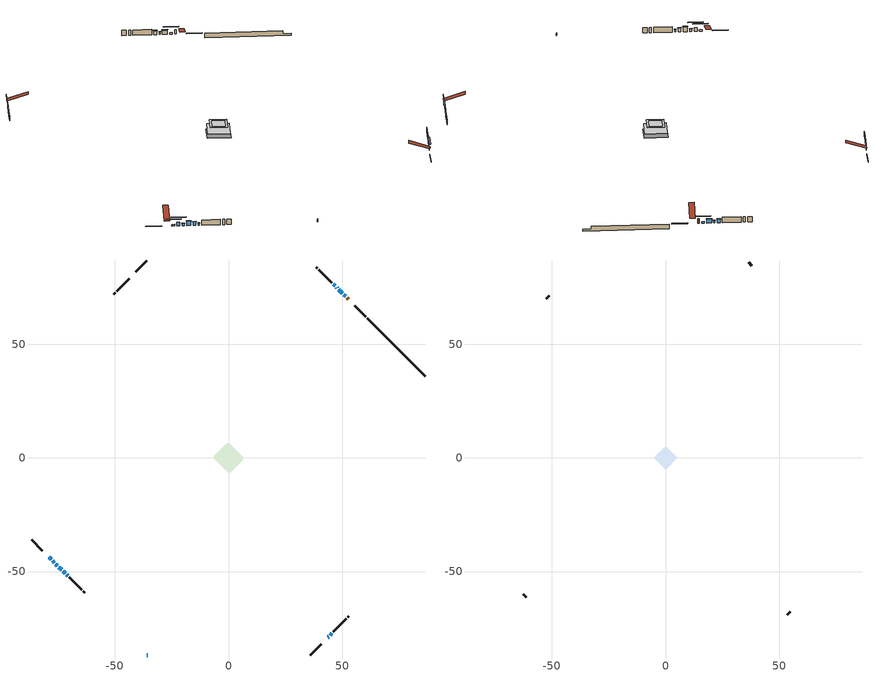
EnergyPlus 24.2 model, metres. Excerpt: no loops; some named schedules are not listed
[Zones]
conditioned space
 floor outside (Floor1 construction): -2.02,0 0,2.02 2.02,0 0,-2.02 z0.92
 floor adiabatic (AdiabaticFloorConstruction): -6.69,0 0,6.69 6.69,0 0,-6.69 z0.92
 floor foundation (Slab1 construction): -6.41,0.7 -0.7,6.41 6.41,-0.7 0.7,-6.41 z-1.31
 wall outside (RimJoist1 construction): 35.95,-86.78 40.75,-81.97 / -86.78,-35.95 -81.97,-40.75 / -35.95,86.78 -40.75,81.97 / 60.48,62.25 55.67,67.06 z0.92:1.22
 wall outside (AdiabaticWallConstruction 1): 52.73,70 52.23,70.49 z0.92:2.95
 wall outside (AdiabaticWallConstruction): 43.7,-79.03 44.06,-78.67 / -71.26,-51.47 -70.89,-51.83 / 47.96,74.76 47.6,75.12 z0.92:1.89; 51.58,71.15 50.71,72.01 / 44.71,-78.01 45.58,-77.15 z0.92:1.68; -79.03,-43.7 -78.18,-44.54 z0.92:1.63; -77.53,-45.2 -76.67,-46.06 / -72.78,-49.95 -71.91,-50.82 z0.92:2.55; -76.01,-46.72 -75.34,-47.38 z0.92:1.94; -74.69,-48.04 -73.43,-49.3 z0.92:3; -35.95,-86.78 -35.63,-86.78 z0.92:2.14; 50.06,72.67 48.62,74.11 z0.92:2.73; 46.95,75.78 46.08,76.64 z0.92:2.52
 wall outside (Wall1 construction): 46.23,-76.49 51.84,-70.89 / -70.24,-52.49 -64.64,-58.09 / -43.7,79.03 -49.3,73.43 / 45.43,77.3 39.82,82.9 z0.92:3.36
 wall outside (Wall2 construction): 52.49,-70.23 53.06,-69.66 / -63.98,-58.75 -63.41,-59.32 / -49.96,72.77 -50.53,72.2 / 39.17,83.56 38.6,84.13 z0.92:3.36
 wall foundation (FoundationWall1 construction): 61.13,61.59,-1.31 61.13,61.59,0.92 84.22,38.51,0.92 84.22,38.51,-0.37 86.78,35.95,-0.37 86.78,35.95,-1.31
 window (WindowConstruction): 43.7,-79.03 44.06,-78.67 z0.92:1.89
 window (WindowConstruction 9): 51.58,71.15 50.72,72.01 z0.92:1.68
 window (WindowConstruction 10): 44.71,-78.01 45.58,-77.15 z0.92:1.68
 window (WindowConstruction 11): -79.03,-43.7 -78.19,-44.54 z0.92:1.63
 window (WindowConstruction 12): -77.53,-45.2 -76.67,-46.06 z0.92:2.54
 window (WindowConstruction 1): -76.01,-46.72 -75.35,-47.38 z0.92:1.93
 window (WindowConstruction 2): -74.69,-48.04 -73.43,-49.3 z0.92:3
 window (WindowConstruction 3): -72.77,-49.95 -71.91,-50.81 z0.92:2.54
 window (WindowConstruction 4): -71.26,-51.47 -70.9,-51.83 z0.92:1.89
 window (WindowConstruction 8): -35.95,-86.78 -35.64,-86.78 z0.92:2.14
 window (WindowConstruction 5): 50.06,72.67 48.62,74.11 z0.92:2.72
 window (WindowConstruction 6): 47.96,74.76 47.6,75.12 z0.92:1.89
 window (WindowConstruction 7): 46.95,75.78 46.09,76.64 z0.92:2.52
 door (Door): 52.72,70 52.23,70.49 z0.92:2.95
 ceiling adiabatic (AdiabaticFloorConstruction): 0,-6.69 6.69,0 0,6.69 -6.69,0 z0.92
attic - vented
 floor to conditioned space (Floor2 construction Reversed): -3.81,0 0,3.81 3.81,0 0,-3.81 z3.36
 floor to conditioned space (Floor3 construction Reversed): -5.11,0 0,5.11 5.11,0 0,-5.11 z3.36
 wall outside (Wall3 construction): 53.72,-69.01 55.06,-67.67 / -62.75,-59.98 -61.41,-61.31 / -51.19,71.54 -52.52,70.2 / 37.94,84.79 36.6,86.12 z0.92:3.36
 roof outside (Roof1 construction): 43.04,-79.69,3.36 36.86,-73.51,6.27 35.23,-75.13,6.27 41.41,-81.32,3.36; -79.69,-43.04,3.36 -73.51,-36.86,6.27 -75.13,-35.23,6.27 -81.32,-41.41,3.36; -43.04,79.69,3.36 -36.86,73.51,6.27 -35.23,75.13,6.27 -41.41,81.32,3.36; 53.38,69.35,3.36 47.2,63.17,6.27 48.83,61.54,6.27 55.01,67.72,3.36
shading: 44.2,-78.53 43.56,-79.17 43.85,-79.46 44.49,-78.82 z2.09; 48.85,73.88 53.44,69.28 53.73,69.57 49.14,74.17 z4.32; 47.44,-75.28 42.85,-79.88 43.14,-80.17 47.73,-75.58 z4.32; -76.32,-46.41 -80.9,-41.83 -81.19,-42.12 -76.61,-46.7 z4.27; -74.8,-47.93 -79.39,-43.33 -79.69,-43.62 -75.09,-48.22 z5.18; -75.2,-47.52 -76.15,-46.58 -76.44,-46.87 -75.49,-47.82 z2.14; -73.29,-49.44 -74.83,-47.9 -75.12,-48.19 -73.58,-49.73 z3.2; -71.77,-50.96 -72.92,-49.81 -73.21,-50.1 -72.06,-51.25 z2.75; -70.75,-51.97 -71.4,-51.33 -71.69,-51.62 -71.04,-52.26 z2.09; 48.48,74.25 50.2,72.53 50.49,72.82 48.77,74.54 z2.93; 47.46,75.27 48.11,74.62 48.4,74.91 47.75,75.56 z2.09; 45.94,76.78 47.09,75.64 47.38,75.93 46.23,77.08 z2.72
[Building]
Building 1: Terrain=Suburbs
[Site:Location]
Quebec Intl AP_QC: Latitude {deg}=46.8; Longitude {deg}=-71.38; Time Zone {hr}=-5; Elevation {m}=74; Keep Site Location Information=Yes
[Site:GroundTemperature:Shallow]
0.0108218, -2.24938, -2.43038, -1.3578, 2.94801, 7.23376, 10.9493, 13.303, 13.5029, 11.5886, 7.96783, 3.81355
[Site:WaterMainsTemperature]
Calculation Method=Schedule; Temperature Schedule=mains temperature schedule
[Material] Roughness=Rough; Thermal Absorptance=0.9
Name | Thickness {m} | Conductivity {W/m-K} | Density {kg/m3} | Specific Heat {J/kg-K} | Solar Absorptance | Visible Absorptance
asphalt or fiberglass shingles | 0.00635 | 0.162714 | 1121.4 | 1465.45 | 0.4 | 0.4
ceiling loosefill ins | 0.169333 | 0.0480833 | 16.02 | 1046.75 | 0.7 | 0.7
ceiling loosefill ins 1 | 0.254 | 0.0480833 | 16.02 | 1046.75 | 0.7 | 0.7
ceiling stud and cavity | 0.1397 | 0.0807915 | 65.682 | 1177.47 | 0.7 | 0.7
ceiling stud and cavity 1 | 0.1397 | 0.431174 | 65.682 | 1177.47 | 0.7 | 0.7
concrete 4.0 in. | 0.1016 | 1.803125 | 2242.8 | 837.4 | 0.7 | 0.7
concrete 8.0 in. | 0.2032 | 1.803125 | 2242.8 | 837.4 | 0.7 | 0.7
door material | 0.04445 | 0.0451087 | 512.64 | 1214.23 | 0.7 | 0.7
exterior vertical ins | 0.0542606 | 0.029427 | 32.04 | 1214.23 | 0.7 | 0.7
floor covering | 0.0127 | 0.0433444 | 54.468 | 1339.84 | 0.6 | 0.6
floor rigid ins; rim joist rigid ins; wall rigid ins | 0.051816 | 0.029427 | 32.04 | 1214.23 | 0.7 | 0.7
floor rigid ins 1; wall rigid ins 1 | 0.512978 | 0.029427 | 32.04 | 1214.23 | 0.7 | 0.7
floor stud and cavity | 0.1397 | 0.0886258 | 92.3553 | 1139.71 | 0.7 | 0.7
floor stud and cavity 1 | 0.1397 | 1.75129 | 37.0049 | 1207.88 | 0.7 | 0.7
furniture material conditioned space 1 | 0.1524 | 0.115458 | 640.8 | 1214.23 | 0.6 | 0.6
gypsum board | 0.0127 | 0.160291 | 801 | 837.4 | 0.6 | 0.6
gypsum board 1 | 0.0127 | 0.160291 | 801 | 837.4 | 0.7 | 0.7
osb sheathing 0.5 in. | 0.0127 | 0.115458 | 512.64 | 1214.23 | 0.7 | 0.7
osb sheathing 0.75 in. | 0.01905 | 0.115458 | 512.64 | 1214.23 | 0.7 | 0.7
osb sheathing 2.0 in. | 0.0508 | 0.115458 | 512.64 | 1214.23 | 0.7 | 0.7
rim joist stud and cavity | 0.0508 | 0.0407728 | 125.044 | 1163.47 | 0.6 | 0.6
wall stud and cavity | 0.1397 | 0.222865 | 139.0536 | 1170.24 | 0.7 | 0.7
wall stud and cavity 1 | 0.1397 | 0.255113 | 139.0536 | 1170.24 | 0.7 | 0.7
wall stud and cavity 2 | 0.0889 | 6.1454 | 50.32683 | 1063.81 | 0.6 | 0.6
wall stud and cavity 3 | 0.0889 | 0.380278 | 52.3479 | 1209.89 | 0.7 | 0.7
wall stud and cavity 4 | 0.0889 | 0.391764 | 83.0341 | 1211.67 | 0.7 | 0.7
wood siding | 0.0254 | 0.102417 | 544.68 | 1172.36 | 0.4 | 0.4
wood siding 1 | 0.00254 | 0.102417 | 544.68 | 1172.36 | 0.4 | 0.4
wood siding 2; wood siding 3; wood siding 4 | 0.0254 | 0.102417 | 544.68 | 1172.36 | 0.7 | 0.7
[WindowMaterial:SimpleGlazingSystem]
Name | U-Factor {W/m2-K} | Solar Heat Gain Coefficient
WindowMaterial | 1.68466 | 0.29
WindowMaterial 1 | 1.54385 | 0.34
WindowMaterial 10 | 1.97992 | 0.39
WindowMaterial 2 | 1.55918 | 0.36
WindowMaterial 3 | 1.44959 | 0.38
WindowMaterial 4 | 1.386 | 0.4
WindowMaterial 5 | 1.5853 | 0.33
WindowMaterial 6 | 7.05719 | 0.64
WindowMaterial 7 | 2.20136 | 0.29
WindowMaterial 8 | 2.08042 | 0.35
WindowMaterial 9 | 2.09405 | 0.34
[Construction]
AdiabaticFloorConstruction: floor stud and cavity 1, floor rigid ins 1, osb sheathing 0.75 in., floor covering
AdiabaticWallConstruction: wood siding 3, wall rigid ins 1, wall stud and cavity 3, gypsum board
AdiabaticWallConstruction 1: wood siding 4, wall rigid ins 1, wall stud and cavity 3, gypsum board
Door: door material
Floor1 construction: floor stud and cavity, floor rigid ins, osb sheathing 0.75 in., floor covering
Floor2 construction Reversed: gypsum board, ceiling stud and cavity, ceiling loosefill ins
Floor3 construction Reversed: gypsum board, ceiling stud and cavity 1, ceiling loosefill ins 1
FoundationWall1 construction: concrete 8.0 in., gypsum board 1
furniture construction conditioned space 1: furniture material conditioned space 1
PartitionWallConstruction: gypsum board, wall stud and cavity 4, gypsum board
RimJoist1 construction: wood siding 2, rim joist rigid ins, osb sheathing 2.0 in., rim joist stud and cavity
Roof1 construction: asphalt or fiberglass shingles
Slab1 construction: concrete 4.0 in.
Wall1 construction: wood siding, wall rigid ins, osb sheathing 0.5 in., wall stud and cavity, gypsum board
Wall2 construction: wood siding, wall rigid ins, osb sheathing 0.5 in., wall stud and cavity 1, gypsum board
Wall3 construction: wood siding 1, wall stud and cavity 2
WindowConstruction; WindowConstruction 4; WindowConstruction 6: WindowMaterial
WindowConstruction 1: WindowMaterial 1
WindowConstruction 10: WindowMaterial 8
WindowConstruction 11: WindowMaterial 9
WindowConstruction 12: WindowMaterial 10
WindowConstruction 2: WindowMaterial 2
WindowConstruction 3: WindowMaterial 3
WindowConstruction 5: WindowMaterial 4
WindowConstruction 7: WindowMaterial 5
WindowConstruction 8: WindowMaterial 6
WindowConstruction 9: WindowMaterial 7
[Zone] Multiplier=1; Part of Total Floor Area=Yes
Name | Volume {m3}
attic - vented | 38.5926
conditioned space | 425.8
[Space]
Name | Zone | Volume {m3}
attic - vented 1 | attic - vented | 38.5926
conditioned space 1 | conditioned space | 425.8
[ZoneInfiltration:EffectiveLeakageArea]
infil attic - vented 1: Zone or Space=attic - vented 1; Schedule=Always On Discrete; Effective Air Leakage Area {cm2}=2999.63; Stack Coefficient=0.000372163; Wind Coefficient=1.30343e-05
[ZoneMixing]
whole house fan mix: Zone or Space=attic - vented; Schedule=Always On Continuous; Design Flow Rate Calculation Method=Flow/Zone; Design Flow Rate {m3/s}=0; Source Zone or Space=conditioned space
[SurfaceProperty:ExposedFoundationPerimeter]
Slab1: Exposed Perimeter Calculation Method=TotalExposedPerimeter; Total Exposed Perimeter {m}=36.272
[InternalMass] Zone or ZoneList=conditioned space; Space or SpaceList=conditioned space 1
Name | Construction | Surface Area {m2}
furniture mass conditioned space 1 | furniture construction conditioned space 1 | 71.516
partition wall mass | PartitionWallConstruction | 178.79
[Lights]
interior lighting: Zone or ZoneList or Space or SpaceList=conditioned space 1; Schedule=interior lighting schedule; Design Level Calculation Method=LightingLevel; Lighting Level {W}=343.2; Return Air Fraction=0; Fraction Radiant=0.6; Fraction Visible=0.2; Fraction Replaceable=1
[People]
occupants: Zone or ZoneList or Space or SpaceList=conditioned space 1; Number of People Schedule=occupants schedule; Number of People Calculation Method=People; Number of People=3; Fraction Radiant=0.314171; Sensible Heat Fraction=0.56303; Activity Level Schedule=occupants activity schedule; Carbon Dioxide Generation Rate {m3/s-W}=0; Enable ASHRAE 55 Comfort Warnings=No; Mean Radiant Temperature Calculation Type=EnclosureAveraged
[ElectricEquipment] Zone or ZoneList or Space or SpaceList=conditioned space 1; Design Level Calculation Method=EquipmentLevel
Name | Schedule | Design Level {W} | Fraction Latent | Fraction Radiant | Fraction Lost
clothes dryer | clothes dryer schedule | 140.772 | 0.015 | 0.081 | 0.85
clothes washer | clothes washer schedule | 32.1985 | 0.03 | 0.162 | 0.7
cooking range | cooking range schedule | 215.147 | 0.08 | 0.432 | 0.2
dishwasher | dishwasher schedule | 66.8632 | 0.3 | 0.18 | 0.4
fridge | fridge schedule | 72.9452 | 0 | 0.6 | 0
mech vent bath fan 0 | mech vent bath fan 0 schedule | 50.2 | 0 | 0 | 1
mech vent bath fan 1 | mech vent bath fan 1 schedule | 50.2 | 0 | 0 | 1
mech vent house fan | mech vent house fan schedule | 0 | 0 | 0 | 1
mech vent house fan cfis | mech vent house fan cfis schedule | 0 | 0 | 0 | 0
mech vent range fan 0 | mech vent range fan 0 schedule | 57 | 0 | 0 | 1
misc plug loads | misc plug loads schedule | 494.7 | 0.045 | 0.513 | 0.1
whole house fan | Always On Discrete | 0 | 0 | 0 | 1
[OtherEquipment] Zone or ZoneList or Space or SpaceList=conditioned space 1; Design Level Calculation Method=EquipmentLevel
Name | Fuel Type | Schedule | Design Level {W} | Fraction Latent | Fraction Radiant | Fraction Lost
clothes dryer 1 | Electricity | clothes dryer schedule | 0 | 0.015 | 0.081 | 0.85
cooking range 1 | Electricity | cooking range schedule | 0 | 0.08 | 0.432 | 0.2
general water use latent | None | general water use schedule | 62.594 | 1 | 0 | 0
general water use sensible | None | general water use schedule | -61.6891 | 0 | 0.6 | 0
mech vent house fan latent load | None | Always On Discrete | 0 | 1 | 0 | 0
mech vent house fan sensible load | None | Always On Discrete | 0 | 0 | 0 | 0
water heater energy adjustment1 | Electricity | Always On Discrete | 0.01 | 0 | 0 | 1
[ZoneInfiltration:DesignFlowRate] Zone or ZoneList or Space or SpaceList=conditioned space 1; Schedule=Always On Discrete; Design Flow Rate Calculation Method=Flow/Zone; Design Flow Rate {m3/s}=0
infil flow; natural vent flow; whole house fan flow
[ZoneControl:Thermostat]
conditioned space Thermostat: Zone or ZoneList=conditioned space; Control Type Schedule=conditioned space Thermostat Schedule; Control 1=conditioned space temperature setpoint; Temperature Difference Between Cutout And Setpoint {deltaC}=0
[ThermostatSetpoint:DualSetpoint]
conditioned space temperature setpoint: Heating Setpoint Temperature Schedule=heating setpoint; Cooling Setpoint Temperature Schedule=cooling setpoint
[Zone equipment]
conditioned space: electric baseboard
[Foundation:Kiva]
Foundation Kiva 1: Initial Indoor Air Temperature {C}=18; Wall Height Above Grade {m}=0.920008; Wall Depth Below Slab {m}=0.2032; Custom Block Material Name 1=exterior vertical ins; Custom Block Depth 1 {m}=2.23001; Custom Block X Position 1 {m}=0.2159; Custom Block Z Position 1 {m}=0
[Foundation:Kiva:Settings]
Soil Conductivity {W/m-K}=0.849921; Soil Density {kg/m3}=1842.3; Soil Specific Heat {J/kg-K}=418.7; Ground Solar Absorptivity=0.9; Ground Thermal Absorptivity=0.9; Ground Surface Roughness {m}=0.03; Far-Field Width {m}=40; Deep-Ground Boundary Condition=ZeroFlux; Deep-Ground Depth {m}=40; Minimum Cell Dimension {m}=0.2; Maximum Cell Growth Coefficient=3; Simulation Timestep=Timestep
[Exterior:Lights]
exterior lighting: Schedule=exterior lighting schedule; Design Level {W}=75.6
[EnergyManagementSystem:Sensor] Output:Variable or Output:Meter Index Key=conditioned space
Name | Output:Variable or Output:Meter
conditioned_space_clg_unmet_s | Zone Cooling Setpoint Not Met Time
conditioned_space_htg_unmet_s | Zone Heating Setpoint Not Met Time
fridge_tin_s; tin_s; tin_s_1 | Zone Mean Air Temperature
tout_s | Zone Outdoor Air Drybulb Temperature
win_s | Zone Air Humidity Ratio
[Schedule:Constant]
Name | Hourly Value
Always On Continuous; mech vent house fan schedule; mech vent house fan cfis schedule; Always On Discrete | 1
occupants activity schedule | 117.228
fridge schedule | 0
[Schedule:Week:Daily]
interior lighting schedule Week Rule - Jan1-Jan27: interior lighting schedule day, interior lighting schedule day, interior lighting schedule day, interior lighting schedule day, interior lighting schedule day, interior lighting schedule day, interior lighting schedule day, interior lighting schedule default day, interior lighting schedule default day, interior lighting schedule default day, interior lighting schedule default day, interior lighting schedule default day
interior lighting schedule Week Rule - Jan28-Feb3: interior lighting schedule day, interior lighting schedule day, interior lighting schedule day, interior lighting schedule day, interior lighting schedule day 1, interior lighting schedule day 1, interior lighting schedule day 1, interior lighting schedule default day, interior lighting schedule default day, interior lighting schedule default day, interior lighting schedule default day, interior lighting schedule default day
interior lighting schedule Week Rule - Feb4-Feb24: interior lighting schedule day 1, interior lighting schedule day 1, interior lighting schedule day 1, interior lighting schedule day 1, interior lighting schedule day 1, interior lighting schedule day 1, interior lighting schedule day 1, interior lighting schedule default day, interior lighting schedule default day, interior lighting schedule default day, interior lighting schedule default day, interior lighting schedule default day
interior lighting schedule Week Rule - Feb25-Mar3: interior lighting schedule day 1, interior lighting schedule day 1, interior lighting schedule day 1, interior lighting schedule day 1, interior lighting schedule day 2, interior lighting schedule day 2, interior lighting schedule day 2, interior lighting schedule default day, interior lighting schedule default day, interior lighting schedule default day, interior lighting schedule default day, interior lighting schedule default day
interior lighting schedule Week Rule - Mar4-Mar31: interior lighting schedule day 2, interior lighting schedule day 2, interior lighting schedule day 2, interior lighting schedule day 2, interior lighting schedule day 2, interior lighting schedule day 2, interior lighting schedule day 2, interior lighting schedule default day, interior lighting schedule default day, interior lighting schedule default day, interior lighting schedule default day, interior lighting schedule default day
interior lighting schedule Week Rule - Apr1-Apr28: interior lighting schedule day 3, interior lighting schedule day 3, interior lighting schedule day 3, interior lighting schedule day 3, interior lighting schedule day 3, interior lighting schedule day 3, interior lighting schedule day 3, interior lighting schedule default day, interior lighting schedule default day, interior lighting schedule default day, interior lighting schedule default day, interior lighting schedule default day
interior lighting schedule Week Rule - Apr29-May5: interior lighting schedule day 3, interior lighting schedule day 3, interior lighting schedule day 4, interior lighting schedule day 4, interior lighting schedule day 4, interior lighting schedule day 4, interior lighting schedule day 4, interior lighting schedule default day, interior lighting schedule default day, interior lighting schedule default day, interior lighting schedule default day, interior lighting schedule default day
interior lighting schedule Week Rule - May6-May26: interior lighting schedule day 4, interior lighting schedule day 4, interior lighting schedule day 4, interior lighting schedule day 4, interior lighting schedule day 4, interior lighting schedule day 4, interior lighting schedule day 4, interior lighting schedule default day, interior lighting schedule default day, interior lighting schedule default day, interior lighting schedule default day, interior lighting schedule default day
interior lighting schedule Week Rule - May27-Jun2: interior lighting schedule day 4, interior lighting schedule day 4, interior lighting schedule day 4, interior lighting schedule day 4, interior lighting schedule day 4, interior lighting schedule day 5, interior lighting schedule day 5, interior lighting schedule default day, interior lighting schedule default day, interior lighting schedule default day, interior lighting schedule default day, interior lighting schedule default day
interior lighting schedule Week Rule - Jun3-Jun30: interior lighting schedule day 5, interior lighting schedule day 5, interior lighting schedule day 5, interior lighting schedule day 5, interior lighting schedule day 5, interior lighting schedule day 5, interior lighting schedule day 5, interior lighting schedule default day, interior lighting schedule default day, interior lighting schedule default day, interior lighting schedule default day, interior lighting schedule default day
interior lighting schedule Week Rule - Jul1-Jul28: interior lighting schedule day 6, interior lighting schedule day 6, interior lighting schedule day 6, interior lighting schedule day 6, interior lighting schedule day 6, interior lighting schedule day 6, interior lighting schedule day 6, interior lighting schedule default day, interior lighting schedule default day, interior lighting schedule default day, interior lighting schedule default day, interior lighting schedule default day
interior lighting schedule Week Rule - Jul29-Aug4: interior lighting schedule day 6, interior lighting schedule day 6, interior lighting schedule day 6, interior lighting schedule day 7, interior lighting schedule day 7, interior lighting schedule day 7, interior lighting schedule day 7, interior lighting schedule default day, interior lighting schedule default day, interior lighting schedule default day, interior lighting schedule default day, interior lighting schedule default day
interior lighting schedule Week Rule - Aug5-Aug25: interior lighting schedule day 7, interior lighting schedule day 7, interior lighting schedule day 7, interior lighting schedule day 7, interior lighting schedule day 7, interior lighting schedule day 7, interior lighting schedule day 7, interior lighting schedule default day, interior lighting schedule default day, interior lighting schedule default day, interior lighting schedule default day, interior lighting schedule default day
interior lighting schedule Week Rule - Aug26-Sep1: interior lighting schedule day 7, interior lighting schedule day 7, interior lighting schedule day 7, interior lighting schedule day 7, interior lighting schedule day 7, interior lighting schedule day 7, interior lighting schedule day 8, interior lighting schedule default day, interior lighting schedule default day, interior lighting schedule default day, interior lighting schedule default day, interior lighting schedule default day
interior lighting schedule Week Rule - Sep2-Sep29: interior lighting schedule day 8, interior lighting schedule day 8, interior lighting schedule day 8, interior lighting schedule day 8, interior lighting schedule day 8, interior lighting schedule day 8, interior lighting schedule day 8, interior lighting schedule default day, interior lighting schedule default day, interior lighting schedule default day, interior lighting schedule default day, interior lighting schedule default day
interior lighting schedule Week Rule - Sep30-Oct6: interior lighting schedule day 8, interior lighting schedule day 9, interior lighting schedule day 9, interior lighting schedule day 9, interior lighting schedule day 9, interior lighting schedule day 9, interior lighting schedule day 9, interior lighting schedule default day, interior lighting schedule default day, interior lighting schedule default day, interior lighting schedule default day, interior lighting schedule default day
interior lighting schedule Week Rule - Oct7-Oct27: interior lighting schedule day 9, interior lighting schedule day 9, interior lighting schedule day 9, interior lighting schedule day 9, interior lighting schedule day 9, interior lighting schedule day 9, interior lighting schedule day 9, interior lighting schedule default day, interior lighting schedule default day, interior lighting schedule default day, interior lighting schedule default day, interior lighting schedule default day
interior lighting schedule Week Rule - Oct28-Nov3: interior lighting schedule day 9, interior lighting schedule day 9, interior lighting schedule day 9, interior lighting schedule day 9, interior lighting schedule day 10, interior lighting schedule day 10, interior lighting schedule day 10, interior lighting schedule default day, interior lighting schedule default day, interior lighting schedule default day, interior lighting schedule default day, interior lighting schedule default day
interior lighting schedule Week Rule - Nov4-Nov24: interior lighting schedule day 10, interior lighting schedule day 10, interior lighting schedule day 10, interior lighting schedule day 10, interior lighting schedule day 10, interior lighting schedule day 10, interior lighting schedule day 10, interior lighting schedule default day, interior lighting schedule default day, interior lighting schedule default day, interior lighting schedule default day, interior lighting schedule default day
interior lighting schedule Week Rule - Nov25-Dec1: interior lighting schedule day 10, interior lighting schedule day 10, interior lighting schedule day 10, interior lighting schedule day 10, interior lighting schedule day 10, interior lighting schedule day 10, interior lighting schedule day 11, interior lighting schedule default day, interior lighting schedule default day, interior lighting schedule default day, interior lighting schedule default day, interior lighting schedule default day
interior lighting schedule Week Rule - Dec2-Dec31: interior lighting schedule day 11, interior lighting schedule day 11, interior lighting schedule day 11, interior lighting schedule day 11, interior lighting schedule day 11, interior lighting schedule day 11, interior lighting schedule day 11, interior lighting schedule default day, interior lighting schedule default day, interior lighting schedule default day, interior lighting schedule default day, interior lighting schedule default day
occupants schedule Week Rule - Jan1-Dec31: occupants schedule day, occupants schedule day, occupants schedule day, occupants schedule day, occupants schedule day, occupants schedule day, occupants schedule day, occupants schedule default day, occupants schedule default day, occupants schedule default day, occupants schedule default day, occupants schedule default day
clothes dryer schedule Week Rule - Jan1-Dec31: clothes dryer schedule day, clothes dryer schedule day, clothes dryer schedule day, clothes dryer schedule day, clothes dryer schedule day, clothes dryer schedule day, clothes dryer schedule day, clothes dryer schedule default day, clothes dryer schedule default day, clothes dryer schedule default day, clothes dryer schedule default day, clothes dryer schedule default day
clothes washer schedule Week Rule - Jan1-Dec31: clothes washer schedule day, clothes washer schedule day, clothes washer schedule day, clothes washer schedule day, clothes washer schedule day, clothes washer schedule day, clothes washer schedule day, clothes washer schedule default day, clothes washer schedule default day, clothes washer schedule default day, clothes washer schedule default day, clothes washer schedule default day
cooking range schedule Week Rule - Jan1-Dec31: cooking range schedule day, cooking range schedule day, cooking range schedule day, cooking range schedule day, cooking range schedule day, cooking range schedule day, cooking range schedule day, cooking range schedule default day, cooking range schedule default day, cooking range schedule default day, cooking range schedule default day, cooking range schedule default day
dishwasher schedule Week Rule - Jan1-Dec31: dishwasher schedule day, dishwasher schedule day, dishwasher schedule day, dishwasher schedule day, dishwasher schedule day, dishwasher schedule day, dishwasher schedule day, dishwasher schedule default day, dishwasher schedule default day, dishwasher schedule default day, dishwasher schedule default day, dishwasher schedule default day
mech vent bath fan 0 schedule Week Rule - Jan1-Dec31: mech vent bath fan 0 schedule day, mech vent bath fan 0 schedule day, mech vent bath fan 0 schedule day, mech vent bath fan 0 schedule day, mech vent bath fan 0 schedule day, mech vent bath fan 0 schedule day, mech vent bath fan 0 schedule day, mech vent bath fan 0 schedule default day, mech vent bath fan 0 schedule default day, mech vent bath fan 0 schedule default day, mech vent bath fan 0 schedule default day, mech vent bath fan 0 schedule default day
mech vent bath fan 1 schedule Week Rule - Jan1-Dec31: mech vent bath fan 1 schedule day, mech vent bath fan 1 schedule day, mech vent bath fan 1 schedule day, mech vent bath fan 1 schedule day, mech vent bath fan 1 schedule day, mech vent bath fan 1 schedule day, mech vent bath fan 1 schedule day, mech vent bath fan 1 schedule default day, mech vent bath fan 1 schedule default day, mech vent bath fan 1 schedule default day, mech vent bath fan 1 schedule default day, mech vent bath fan 1 schedule default day
mech vent range fan 0 schedule Week Rule - Jan1-Dec31: mech vent range fan 0 schedule day, mech vent range fan 0 schedule day, mech vent range fan 0 schedule day, mech vent range fan 0 schedule day, mech vent range fan 0 schedule day, mech vent range fan 0 schedule day, mech vent range fan 0 schedule day, mech vent range fan 0 schedule default day, mech vent range fan 0 schedule default day, mech vent range fan 0 schedule default day, mech vent range fan 0 schedule default day, mech vent range fan 0 schedule default day
misc plug loads schedule Week Rule - Jan1-Dec31: misc plug loads schedule day, misc plug loads schedule day, misc plug loads schedule day, misc plug loads schedule day, misc plug loads schedule day, misc plug loads schedule day, misc plug loads schedule day, misc plug loads schedule default day, misc plug loads schedule default day, misc plug loads schedule default day, misc plug loads schedule default day, misc plug loads schedule default day
general water use schedule Week Rule - Jan1-Dec31: general water use schedule day, general water use schedule day, general water use schedule day, general water use schedule day, general water use schedule day, general water use schedule day, general water use schedule day, general water use schedule default day, general water use schedule default day, general water use schedule default day, general water use schedule default day, general water use schedule default day
exterior lighting schedule Week Rule - Jan1-Jan27: exterior lighting schedule day, exterior lighting schedule day, exterior lighting schedule day, exterior lighting schedule day, exterior lighting schedule day, exterior lighting schedule day, exterior lighting schedule day, exterior lighting schedule default day, exterior lighting schedule default day, exterior lighting schedule default day, exterior lighting schedule default day, exterior lighting schedule default day
exterior lighting schedule Week Rule - Jan28-Feb3: exterior lighting schedule day, exterior lighting schedule day, exterior lighting schedule day, exterior lighting schedule day, exterior lighting schedule day 1, exterior lighting schedule day 1, exterior lighting schedule day 1, exterior lighting schedule default day, exterior lighting schedule default day, exterior lighting schedule default day, exterior lighting schedule default day, exterior lighting schedule default day
exterior lighting schedule Week Rule - Feb4-Feb24: exterior lighting schedule day 1, exterior lighting schedule day 1, exterior lighting schedule day 1, exterior lighting schedule day 1, exterior lighting schedule day 1, exterior lighting schedule day 1, exterior lighting schedule day 1, exterior lighting schedule default day, exterior lighting schedule default day, exterior lighting schedule default day, exterior lighting schedule default day, exterior lighting schedule default day
exterior lighting schedule Week Rule - Feb25-Mar3: exterior lighting schedule day 1, exterior lighting schedule day 1, exterior lighting schedule day 1, exterior lighting schedule day 1, exterior lighting schedule day 2, exterior lighting schedule day 2, exterior lighting schedule day 2, exterior lighting schedule default day, exterior lighting schedule default day, exterior lighting schedule default day, exterior lighting schedule default day, exterior lighting schedule default day
exterior lighting schedule Week Rule - Mar4-Mar31: exterior lighting schedule day 2, exterior lighting schedule day 2, exterior lighting schedule day 2, exterior lighting schedule day 2, exterior lighting schedule day 2, exterior lighting schedule day 2, exterior lighting schedule day 2, exterior lighting schedule default day, exterior lighting schedule default day, exterior lighting schedule default day, exterior lighting schedule default day, exterior lighting schedule default day
exterior lighting schedule Week Rule - Apr1-Apr28: exterior lighting schedule day 3, exterior lighting schedule day 3, exterior lighting schedule day 3, exterior lighting schedule day 3, exterior lighting schedule day 3, exterior lighting schedule day 3, exterior lighting schedule day 3, exterior lighting schedule default day, exterior lighting schedule default day, exterior lighting schedule default day, exterior lighting schedule default day, exterior lighting schedule default day
exterior lighting schedule Week Rule - Apr29-May5: exterior lighting schedule day 3, exterior lighting schedule day 3, exterior lighting schedule day 4, exterior lighting schedule day 4, exterior lighting schedule day 4, exterior lighting schedule day 4, exterior lighting schedule day 4, exterior lighting schedule default day, exterior lighting schedule default day, exterior lighting schedule default day, exterior lighting schedule default day, exterior lighting schedule default day
exterior lighting schedule Week Rule - May6-May26: exterior lighting schedule day 4, exterior lighting schedule day 4, exterior lighting schedule day 4, exterior lighting schedule day 4, exterior lighting schedule day 4, exterior lighting schedule day 4, exterior lighting schedule day 4, exterior lighting schedule default day, exterior lighting schedule default day, exterior lighting schedule default day, exterior lighting schedule default day, exterior lighting schedule default day
exterior lighting schedule Week Rule - May27-Jun2: exterior lighting schedule day 4, exterior lighting schedule day 4, exterior lighting schedule day 4, exterior lighting schedule day 4, exterior lighting schedule day 4, exterior lighting schedule day 5, exterior lighting schedule day 5, exterior lighting schedule default day, exterior lighting schedule default day, exterior lighting schedule default day, exterior lighting schedule default day, exterior lighting schedule default day
exterior lighting schedule Week Rule - Jun3-Jun30: exterior lighting schedule day 5, exterior lighting schedule day 5, exterior lighting schedule day 5, exterior lighting schedule day 5, exterior lighting schedule day 5, exterior lighting schedule day 5, exterior lighting schedule day 5, exterior lighting schedule default day, exterior lighting schedule default day, exterior lighting schedule default day, exterior lighting schedule default day, exterior lighting schedule default day
[Schedule:Year]
interior lighting schedule: interior lighting schedule Week Rule - Jan1-Jan27, 1, 1, 1, 27, interior lighting schedule Week Rule - Jan28-Feb3, 1, 28, 2, 3, interior lighting schedule Week Rule - Feb4-Feb24, 2, 4, 2, 24, interior lighting schedule Week Rule - Feb25-Mar3, 2, 25, 3, 3, interior lighting schedule Week Rule - Mar4-Mar31, 3, 4, 3, 31, interior lighting schedule Week Rule - Apr1-Apr28, 4, 1, 4, 28, interior lighting schedule Week Rule - Apr29-May5, 4, 29, 5, 5, interior lighting schedule Week Rule - May6-May26, 5, 6, 5, 26, interior lighting schedule Week Rule - May27-Jun2, 5, 27, 6, 2, interior lighting schedule Week Rule - Jun3-Jun30, 6, 3, 6, 30, interior lighting schedule Week Rule - Jul1-Jul28, 7, 1, 7, 28, interior lighting schedule Week Rule - Jul29-Aug4, 7, 29, 8, 4, interior lighting schedule Week Rule - Aug5-Aug25, 8, 5, 8, 25, interior lighting schedule Week Rule - Aug26-Sep1, 8, 26, 9, 1, interior lighting schedule Week Rule - Sep2-Sep29, 9, 2, 9, 29, interior lighting schedule Week Rule - Sep30-Oct6, 9, 30, 10, 6, interior lighting schedule Week Rule - Oct7-Oct27, 10, 7, 10, 27, interior lighting schedule Week Rule - Oct28-Nov3, 10, 28, 11, 3, interior lighting schedule Week Rule - Nov4-Nov24, 11, 4, 11, 24, interior lighting schedule Week Rule - Nov25-Dec1, 11, 25, 12, 1, interior lighting schedule Week Rule - Dec2-Dec31, 12, 2, 12, 31
occupants schedule: occupants schedule Week Rule - Jan1-Dec31, 1, 1, 12, 31
clothes dryer schedule: clothes dryer schedule Week Rule - Jan1-Dec31, 1, 1, 12, 31
clothes washer schedule: clothes washer schedule Week Rule - Jan1-Dec31, 1, 1, 12, 31
cooking range schedule: cooking range schedule Week Rule - Jan1-Dec31, 1, 1, 12, 31
dishwasher schedule: dishwasher schedule Week Rule - Jan1-Dec31, 1, 1, 12, 31
mech vent bath fan 0 schedule: mech vent bath fan 0 schedule Week Rule - Jan1-Dec31, 1, 1, 12, 31
mech vent bath fan 1 schedule: mech vent bath fan 1 schedule Week Rule - Jan1-Dec31, 1, 1, 12, 31
mech vent range fan 0 schedule: mech vent range fan 0 schedule Week Rule - Jan1-Dec31, 1, 1, 12, 31
misc plug loads schedule: misc plug loads schedule Week Rule - Jan1-Dec31, 1, 1, 12, 31
general water use schedule: general water use schedule Week Rule - Jan1-Dec31, 1, 1, 12, 31
exterior lighting schedule: exterior lighting schedule Week Rule - Jan1-Jan27, 1, 1, 1, 27, exterior lighting schedule Week Rule - Jan28-Feb3, 1, 28, 2, 3, exterior lighting schedule Week Rule - Feb4-Feb24, 2, 4, 2, 24, exterior lighting schedule Week Rule - Feb25-Mar3, 2, 25, 3, 3, exterior lighting schedule Week Rule - Mar4-Mar31, 3, 4, 3, 31, exterior lighting schedule Week Rule - Apr1-Apr28, 4, 1, 4, 28, exterior lighting schedule Week Rule - Apr29-May5, 4, 29, 5, 5, exterior lighting schedule Week Rule - May6-May26, 5, 6, 5, 26, exterior lighting schedule Week Rule - May27-Jun2, 5, 27, 6, 2, exterior lighting schedule Week Rule - Jun3-Jun30, 6, 3, 6, 30, exterior lighting schedule Week Rule - Jul1-Jul28, 7, 1, 7, 28, exterior lighting schedule Week Rule - Jul29-Aug4, 7, 29, 8, 4, exterior lighting schedule Week Rule - Aug5-Aug25, 8, 5, 8, 25, exterior lighting schedule Week Rule - Aug26-Sep1, 8, 26, 9, 1, exterior lighting schedule Week Rule - Sep2-Sep29, 9, 2, 9, 29, exterior lighting schedule Week Rule - Sep30-Oct6, 9, 30, 10, 6, exterior lighting schedule Week Rule - Oct7-Oct27, 10, 7, 10, 27, exterior lighting schedule Week Rule - Oct28-Nov3, 10, 28, 11, 3, exterior lighting schedule Week Rule - Nov4-Nov24, 11, 4, 11, 24, exterior lighting schedule Week Rule - Nov25-Dec1, 11, 25, 12, 1, exterior lighting schedule Week Rule - Dec2-Dec31, 12, 2, 12, 31
[Schedule:Compact]
conditioned space Thermostat Schedule: Through: 12/31, For: AllDays, Until: 24:00, 4
mains temperature schedule: Through: 01/01, For: AllDays, Until: 24:00, 5.175, Through: 01/02, For: AllDays, Until: 24:00, 5.10167, Through: 01/03, For: AllDays, Until: 24:00, 5.02889, Through: 01/04, For: AllDays, Until: 24:00, 4.95778, Through: 01/05, For: AllDays, Until: 24:00, 4.88778, Through: 01/06, For: AllDays, Until: 24:00, 4.81833, Through: 01/07, For: AllDays, Until: 24:00, 4.75056, Through: 01/08, For: AllDays, Until: 24:00, 4.68389, Through: 01/09, For: AllDays, Until: 24:00, 4.61833, Through: 01/10, For: AllDays, Until: 24:00, 4.55389, Through: 01/11, For: AllDays, Until: 24:00, 4.49056, Through: 01/12, For: AllDays, Until: 24:00, 4.42889, Through: 01/13, For: AllDays, Until: 24:00, 4.36778, Through: 01/14, For: AllDays, Until: 24:00, 4.30889, Through: 01/15, For: AllDays, Until: 24:00, 4.25056, Through: 01/16, For: AllDays, Until: 24:00, 4.19389, Through: 01/17, For: AllDays, Until: 24:00, 4.13833, Through: 01/18, For: AllDays, Until: 24:00, 4.08444, Through: 01/19, For: AllDays, Until: 24:00, 4.03167, Through: 01/20, For: AllDays, Until: 24:00, 3.98056, Through: 01/21, For: AllDays, Until: 24:00, 3.93056, Through: 01/22, For: AllDays, Until: 24:00, 3.88222, Through: 01/23, For: AllDays, Until: 24:00, 3.835, Through: 01/24, For: AllDays, Until: 24:00, 3.78944, Through: 01/25, For: AllDays, Until: 24:00, 3.74556, Through: 01/26, For: AllDays, Until: 24:00, 3.70278, Through: 01/27, For: AllDays, Until: 24:00, 3.66167, Through: 01/28, For: AllDays, Until: 24:00, 3.62167, Through: 01/29, For: AllDays, Until: 24:00, 3.58389, Through: 01/30, For: AllDays, Until: 24:00, 3.54722, Through: 01/31, For: AllDays, Until: 24:00, 3.51167, Through: 02/01, For: AllDays, Until: 24:00, 3.47833, Through: 02/02, For: AllDays, Until: 24:00, 3.44611, Through: 02/03, For: AllDays, Until: 24:00, 3.41556, Through: 02/04, For: AllDays, Until: 24:00, 3.38667, Through: 02/05, For: AllDays, Until: 24:00, 3.35944, Through: 02/06, For: AllDays, Until: 24:00, 3.33389, Through: 02/07, For: AllDays, Until: 24:00, 3.30944, Through: 02/08, For: AllDays, Until: 24:00, 3.28667, Through: 02/09, For: AllDays, Until: 24:00, 3.26611, Through: 02/10, For: AllDays, Until: 24:00, 3.24667, Through: 02/11, For: AllDays, Until: 24:00, 3.22889, Through: 02/12, For: AllDays, Until: 24:00, 3.21278, Through: 02/13, For: AllDays, Until: 24:00, 3.19833, Through: 02/14, For: AllDays, Until: 24:00, 3.18556, Through: 02/15, For: AllDays, Until: 24:00, 3.17389, Through: 02/16, For: AllDays, Until: 24:00, 3.16444, Through: 02/17, For: AllDays, Until: 24:00, 3.15667, Through: 02/18, For: AllDays, Until: 24:00, 3.15056, Through: 02/19, For: AllDays, Until: 24:00, 3.14556, Through: 02/20, For: AllDays, Until: 24:00, 3.14278, Through: 02/21, For: AllDays, Until: 24:00, 3.14111, Through: 02/22, For: AllDays, Until: 24:00, 3.14167, Through: 02/23, For: AllDays, Until: 24:00, 3.14333, Through: 02/24, For: AllDays, Until: 24:00, 3.14722, Through: 02/25, For: AllDays, Until: 24:00, 3.15222, Through: 02/26, For: AllDays, Until: 24:00, 3.15944, Through: 02/27, For: AllDays, Until: 24:00, 3.16778, Through: 02/28, For: AllDays, Until: 24:00, 3.17778, Through: 03/01, For: AllDays, Until: 24:00, 3.18944, Through: 03/02, For: AllDays, Until: 24:00, 3.20333, Through: 03/03, For: AllDays, Until: 24:00, 3.21833, Through: 03/04, For: AllDays, Until: 24:00, 3.235, Through: 03/05, For: AllDays, Until: 24:00, 3.25333, Through: 03/06, For: AllDays, Until: 24:00, 3.27333, Through: 03/07, For: AllDays, Until: 24:00, 3.29444, Through: 03/08, For: AllDays, Until: 24:00, 3.31778, Through: 03/09, For: AllDays, Until: 24:00, 3.34222, Through: 03/10, For: AllDays, Until: 24:00, 3.36889, Through: 03/11, For: AllDays, Until: 24:00, 3.39667, Through: 03/12, For: AllDays, Until: 24:00, 3.42611, Through: 03/13, For: AllDays, Until: 24:00, 3.45722, Through: 03/14, For: AllDays, Until: 24:00, 3.49, Through: 03/15, For: AllDays, Until: 24:00, 3.52389, Through: 03/16, For: AllDays, Until: 24:00, 3.55944, Through: 03/17, For: AllDays, Until: 24:00, 3.59667, Through: 03/18, For: AllDays, Until: 24:00, 3.63556, Through: 03/19, For: AllDays, Until: 24:00, 3.67556, Through: 03/20, For: AllDays, Until: 24:00, 3.71722, Through: 03/21, For: AllDays, Until: 24:00, 3.76056, Through: 03/22, For: AllDays, Until: 24:00, 3.80556, Through: 03/23, For: AllDays, Until: 24:00, 3.85111, Through: 03/24, For: AllDays, Until: 24:00, 3.89889, Through: 03/25, For: AllDays, Until: 24:00, 3.94778, Through: 03/26, For: AllDays, Until: 24:00, 3.99833, Through: 03/27, For: AllDays, Until: 24:00, 4.05, Through: 03/28, For: AllDays, Until: 24:00, 4.10333, Through: 03/29, For: AllDays, Until: 24:00, 4.15778, Through: 03/30, For: AllDays, Until: 24:00, 4.21333, Through: 03/31, For: AllDays, Until: 24:00, 4.27056, Through: 04/01, For: AllDays, Until: 24:00, 4.32944, Through: 04/02, For: AllDays, Until: 24:00, 4.38889, Through: 04/03, For: AllDays, Until: 24:00, 4.45, Through: 04/04, For: AllDays, Until: 24:00, 4.51222, Through: 04/05, For: AllDays, Until: 24:00, 4.57611, Through: 04/06, For: AllDays, Until: 24:00, 4.64056, Through: 04/07, For: AllDays, Until: 24:00, 4.70667, Through: 04/08, For: AllDays, Until: 24:00, 4.77389, Through: 04/09, For: AllDays, Until: 24:00, 4.84222, Through: 04/10, For: AllDays, Until: 24:00, 4.91167, Through: 04/11, For: AllDays, Until: 24:00, 4.98278, Through: 04/12, For: AllDays, Until: 24:00, 5.05444, Through: 04/13, For: AllDays, Until: 24:00, 5.12722, Through: 04/14, For: AllDays, Until: 24:00, 5.20111, Through: 04/15, For: AllDays, Until: 24:00, 5.27611, Through: 04/16, For: AllDays, Until: 24:00, 5.35167, Through: 04/17, For: AllDays, Until: 24:00, 5.42889, Through: 04/18, For: AllDays, Until: 24:00, 5.50667, Through: 04/19, For: AllDays, Until: 24:00, 5.58556, Through: 04/20, For: AllDays, Until: 24:00, 5.665, Through: 04/21, For: AllDays, Until: 24:00, 5.74611, Through: 04/22, For: AllDays, Until: 24:00, 5.82722, Through: 04/23, For: AllDays, Until: 24:00, 5.91, Through: 04/24, For: AllDays, Until: 24:00, 5.99278, Through: 04/25, For: AllDays, Until: 24:00, 6.07722, Through: 04/26, For: AllDays, Until: 24:00, 6.16167, Through: 04/27, For: AllDays, Until: 24:00, 6.24722, Through: 04/28, For: AllDays, Until: 24:00, 6.33389, Through: 04/29, For: AllDays, Until: 24:00, 6.42056, Through: 04/30, For: AllDays, Until: 24:00, 6.50833, Through: 05/01, For: AllDays, Until: 24:00, 6.59667, Through: 05/02, For: AllDays, Until: 24:00, 6.68556, Through: 05/03, For: AllDays, Until: 24:00, 6.775, Through: 05/04, For: AllDays, Until: 24:00, 6.86556, Through: 05/05, For: AllDays, Until: 24:00, 6.95611, Through: 05/06, For: AllDays, Until: 24:00, 7.04722, Through: 05/07, For: AllDays, Until: 24:00, 7.13889, Through: 05/08, For: AllDays, Until: 24:00, 7.23111, Through: 05/09, For: AllDays, Until: 24:00, 7.32333, Through: 05/10, For: AllDays, Until: 24:00, 7.41667, Through: 05/11, For: AllDays, Until: 24:00, 7.51, Through: 05/12, For: AllDays, Until: 24:00, 7.60389, Through: 05/13, For: AllDays, Until: 24:00, 7.69778, Through: 05/14, For: AllDays, Until: 24:00, 7.79222, Through: 05/15, For: AllDays, Until: 24:00, 7.88667, Through: 05/16, For: AllDays, Until: 24:00, 7.98167, Through: 05/17, For: AllDays, Until: 24:00, 8.07667, Through: 05/18, For: AllDays, Until: 24:00, 8.17167, Through: 05/19, For: AllDays, Until: 24:00, 8.26722, Through: 05/20, For: AllDays, Until: 24:00, 8.36278, Through: 05/21, For: AllDays, Until: 24:00, 8.45833, Through: 05/22, For: AllDays, Until: 24:00, 8.55444, Through: 05/23, For: AllDays, Until: 24:00, 8.65, Through: 05/24, For: AllDays, Until: 24:00, 8.74611, Through: 05/25, For: AllDays, Until: 24:00, 8.84167, Through: 05/26, For: AllDays, Until: 24:00, 8.93722, Through: 05/27, For: AllDays, Until: 24:00, 9.03333, Through: 05/28, For: AllDays, Until: 24:00, 9.12889, Through: 05/29, For: AllDays, Until: 24:00, 9.22389, Through: 05/30, For: AllDays, Until: 24:00, 9.31944, Through: 05/31, For: AllDays, Until: 24:00, 9.41444, Through: 06/01, For: AllDays, Until: 24:00, 9.50944, Through: 06/02, For: AllDays, Until: 24:00, 9.60389, Through: 06/03, For: AllDays, Until: 24:00, 9.69833, Through: 06/04, For: AllDays, Until: 24:00, 9.79278, Through: 06/05, For: AllDays, Until: 24:00, 9.88667, Through: 06/06, For: AllDays, Until: 24:00, 9.98, Through: 06/07, For: AllDays, Until: 24:00, 10.0728, Through: 06/08, For: AllDays, Until: 24:00, 10.1656, Through: 06/09, For: AllDays, Until: 24:00, 10.2578, Through: 06/10, For: AllDays, Until: 24:00, 10.3494, Through: 06/11, For: AllDays, Until: 24:00, 10.4411, Through: 06/12, For: AllDays, Until: 24:00, 10.5317, Through: 06/13, For: AllDays, Until: 24:00, 10.6222, Through: 06/14, For: AllDays, Until: 24:00, 10.7117, Through: 06/15, For: AllDays, Until: 24:00, 10.8006, Through: 06/16, For: AllDays, Until: 24:00, 10.8889, Through: 06/17, For: AllDays, Until: 24:00, 10.9772, Through: 06/18, For: AllDays, Until: 24:00, 11.0639, Through: 06/19, For: AllDays, Until: 24:00, 11.1506, Through: 06/20, For: AllDays, Until: 24:00, 11.2361, Through: 06/21, For: AllDays, Until: 24:00, 11.3211, Through: 06/22, For: AllDays, Until: 24:00, 11.4056, Through: 06/23, For: AllDays, Until: 24:00, 11.4889, Through: 06/24, For: AllDays, Until: 24:00, 11.5711, Through: 06/25, For: AllDays, Until: 24:00, 11.6533, Through: 06/26, For: AllDays, Until: 24:00, 11.7339, Through: 06/27, For: AllDays, Until: 24:00, 11.8139, Through: 06/28, For: AllDays, Until: 24:00, 11.8928, Through: 06/29, For: AllDays, Until: 24:00, 11.9711, Through: 06/30, For: AllDays, Until: 24:00, 12.0483, Through: 07/01, For: AllDays, Until: 24:00, 12.1244, Through: 07/02, For: AllDays, Until: 24:00, 12.1994, Through: 07/03, For: AllDays, Until: 24:00, 12.2733, Through: 07/04, For: AllDays, Until: 24:00, 12.3467, Through: 07/05, For: AllDays, Until: 24:00, 12.4183, Through: 07/06, For: AllDays, Until: 24:00, 12.4894, Through: 07/07, For: AllDays, Until: 24:00, 12.5589, Through: 07/08, For: AllDays, Until: 24:00, 12.6278, Through: 07/09, For: AllDays, Until: 24:00, 12.695, Through: 07/10, For: AllDays, Until: 24:00, 12.7617, Through: 07/11, For: AllDays, Until: 24:00, 12.8267, Through: 07/12, For: AllDays, Until: 24:00, 12.8906, Through: 07/13, For: AllDays, Until: 24:00, 12.9528, Through: 07/14, For: AllDays, Until: 24:00, 13.0144, Through: 07/15, For: AllDays, Until: 24:00, 13.0744, Through: 07/16, For: AllDays, Until: 24:00, 13.1333, Through: 07/17, For: AllDays, Until: 24:00, 13.1906, Through: 07/18, For: AllDays, Until: 24:00, 13.2467, Through: 07/19, For: AllDays, Until: 24:00, 13.3017, Through: 07/20, For: AllDays, Until: 24:00, 13.355, Through: 07/21, For: AllDays, Until: 24:00, 13.4072, Through: 07/22, For: AllDays, Until: 24:00, 13.4578, Through: 07/23, For: AllDays, Until: 24:00, 13.5067, Through: 07/24, For: AllDays, Until: 24:00, 13.5544, Through: 07/25, For: AllDays, Until: 24:00, 13.6011, Through: 07/26, For: AllDays, Until: 24:00, 13.6461, Through: 07/27, For: AllDays, Until: 24:00, 13.6894, Through: 07/28, For: AllDays, Until: 24:00, 13.7317, Through: 07/29, For: AllDays, Until: 24:00, 13.7722, Through: 07/30, For: AllDays, Until: 24:00, 13.8111, Through: 07/31, For: AllDays, Until: 24:00, 13.8489, Through: 08/01, For: AllDays, Until: 24:00, 13.8844, Through: 08/02, For: AllDays, Until: 24:00, 13.9189, Through: 08/03, For: AllDays, Until: 24:00, 13.9522, Through: 08/04, For: AllDays, Until: 24:00, 13.9833, Through: 08/05, For: AllDays, Until: 24:00, 14.0133, Through: 08/06, For: AllDays, Until: 24:00, 14.0411, Through: 08/07, For: AllDays, Until: 24:00, 14.0678, Through: 08/08, For: AllDays, Until: 24:00, 14.0933, Through: 08/09, For: AllDays, Until: 24:00, 14.1167, Through: 08/10, For: AllDays, Until: 24:00, 14.1383, Through: 08/11, For: AllDays, Until: 24:00, 14.1589, Through: 08/12, For: AllDays, Until: 24:00, 14.1772, Through: 08/13, For: AllDays, Until: 24:00, 14.1944, Through: 08/14, For: AllDays, Until: 24:00, 14.21, Through: 08/15, For: AllDays, Until: 24:00, 14.2233, Through: 08/16, For: AllDays, Until: 24:00, 14.2356, Through: 08/17, For: AllDays, Until: 24:00, 14.2461, Through: 08/18, For: AllDays, Until: 24:00, 14.255, Through: 08/19, For: AllDays, Until: 24:00, 14.2622, Through: 08/20, For: AllDays, Until: 24:00, 14.2678, Through: 08/21, For: AllDays, Until: 24:00, 14.2717, Through: 08/22, For: AllDays, Until: 24:00, 14.2739, Through: 08/23, For: AllDays, Until: 24:00, 14.2744, Through: 08/24, For: AllDays, Until: 24:00, 14.2733, Through: 08/25, For: AllDays, Until: 24:00, 14.2711, Through: 08/26, For: AllDays, Until: 24:00, 14.2667, Through: 08/27, For: AllDays, Until: 24:00, 14.2606, Through: 08/28, For: AllDays, Until: 24:00, 14.2528, Through: 08/29, For: AllDays, Until: 24:00, 14.2439, Through: 08/30, For: AllDays, Until: 24:00, 14.2328, Through: 08/31, For: AllDays, Until: 24:00, 14.2206, Through: 09/01, For: AllDays, Until: 24:00, 14.2061, Through: 09/02, For: AllDays, Until: 24:00, 14.1906, Through: 09/03, For: AllDays, Until: 24:00, 14.1728, Through: 09/04, For: AllDays, Until: 24:00, 14.1539, Through: 09/05, For: AllDays, Until: 24:00, 14.1333, Through: 09/06, For: AllDays, Until: 24:00, 14.1111, Through: 09/07, For: AllDays, Until: 24:00, 14.0872, Through: 09/08, For: AllDays, Until: 24:00, 14.0617, Through: 09/09, For: AllDays, Until: 24:00, 14.035, Through: 09/10, For: AllDays, Until: 24:00, 14.0061, Through: 09/11, For: AllDays, Until: 24:00, 13.9761, Through: 09/12, For: AllDays, Until: 24:00, 13.9444, Through: 09/13, For: AllDays, Until: 24:00, 13.9111, Through: 09/14, For: AllDays, Until: 24:00, 13.8761, Through: 09/15, For: AllDays, Until: 24:00, 13.84, Through: 09/16, For: AllDays, Until: 24:00, 13.8022, Through: 09/17, For: AllDays, Until: 24:00, 13.7628, Through: 09/18, For: AllDays, Until: 24:00, 13.7217, Through: 09/19, For: AllDays, Until: 24:00, 13.6794, Through: 09/20, For: AllDays, Until: 24:00, 13.6356, Through: 09/21, For: AllDays, Until: 24:00, 13.59, Through: 09/22, For: AllDays, Until: 24:00, 13.5433, Through: 09/23, For: AllDays, Until: 24:00, 13.4956, Through: 09/24, For: AllDays, Until: 24:00, 13.4456, Through: 09/25, For: AllDays, Until: 24:00, 13.395, Through: 09/26, For: AllDays, Until: 24:00, 13.3422, Through: 09/27, For: AllDays, Until: 24:00, 13.2883, Through: 09/28, For: AllDays, Until: 24:00, 13.2333, Through: 09/29, For: AllDays, Until: 24:00, 13.1772, Through: 09/30, For: AllDays, Until: 24:00, 13.1194, Through: 10/01, For: AllDays, Until: 24:00, 13.06, Through: 10/02, For: AllDays, Until: 24:00, 13, Through: 10/03, For: AllDays, Until: 24:00, 12.9383, Through: 10/04, For: AllDays, Until: 24:00, 12.8756, Through: 10/05, For: AllDays, Until: 24:00, 12.8111, Through: 10/06, For: AllDays, Until: 24:00, 12.7456, Through: 10/07, For: AllDays, Until: 24:00, 12.6794, Through: 10/08, For: AllDays, Until: 24:00, 12.6117, Through: 10/09, For: AllDays, Until: 24:00, 12.5428, Through: 10/10, For: AllDays, Until: 24:00, 12.4728, Through: 10/11, For: AllDays, Until: 24:00, 12.4017, Through: 10/12, For: AllDays, Until: 24:00, 12.3294, Through: 10/13, For: AllDays, Until: 24:00, 12.2561, Through: 10/14, For: AllDays, Until: 24:00, 12.1817, Through: 10/15, For: AllDays, Until: 24:00, 12.1061, Through: 10/16, For: AllDays, Until: 24:00, 12.03, Through: 10/17, For: AllDays, Until: 24:00, 11.9528, Through: 10/18, For: AllDays, Until: 24:00, 11.8744, Through: 10/19, For: AllDays, Until: 24:00, 11.795, Through: 10/20, For: AllDays, Until: 24:00, 11.715, Through: 10/21, For: AllDays, Until: 24:00, 11.6339, Through: 10/22, For: AllDays, Until: 24:00, 11.5517, Through: 10/23, For: AllDays, Until: 24:00, 11.4689, Through: 10/24, For: AllDays, Until: 24:00, 11.3856, Through: 10/25, For: AllDays, Until: 24:00, 11.3011, Through: 10/26, For: AllDays, Until: 24:00, 11.2161, Through: 10/27, For: AllDays, Until: 24:00, 11.13, Through: 10/28, For: AllDays, Until: 24:00, 11.0433, Through: 10/29, For: AllDays, Until: 24:00, 10.9561, Through: 10/30, For: AllDays, Until: 24:00, 10.8683, Through: 10/31, For: AllDays, Until: 24:00, 10.7794, Through: 11/01, For: AllDays, Until: 24:00, 10.6906, Through: 11/02, For: AllDays, Until: 24:00, 10.6006, Through: 11/03, For: AllDays, Until: 24:00, 10.51, Through: 11/04, For: AllDays, Until: 24:00, 10.4194, Through: 11/05, For: AllDays, Until: 24:00, 10.3278, Through: 11/06, For: AllDays, Until: 24:00, 10.2361, Through: 11/07, For: AllDays, Until: 24:00, 10.1439, Through: 11/08, For: AllDays, Until: 24:00, 10.0511, Through: 11/09, For: AllDays, Until: 24:00, 9.95778, Through: 11/10, For: AllDays, Until: 24:00, 9.86444, Through: 11/11, For: AllDays, Until: 24:00, 9.77056, Through: 11/12, For: AllDays, Until: 24:00, 9.67611, Through: 11/13, For: AllDays, Until: 24:00, 9.58167, Through: 11/14, For: AllDays, Until: 24:00, 9.48722, Through: 11/15, For: AllDays, Until: 24:00, 9.39222, Through: 11/16, For: AllDays, Until: 24:00, 9.29667, Through: 11/17, For: AllDays, Until: 24:00, 9.20167, Through: 11/18, For: AllDays, Until: 24:00, 9.10611, Through: 11/19, For: AllDays, Until: 24:00, 9.01056, Through: 11/20, For: AllDays, Until: 24:00, 8.915, Through: 11/21, For: AllDays, Until: 24:00, 8.81889, Through: 11/22, For: AllDays, Until: 24:00, 8.72333, Through: 11/23, For: AllDays, Until: 24:00, 8.62722, Through: 11/24, For: AllDays, Until: 24:00, 8.53167, Through: 11/25, For: AllDays, Until: 24:00, 8.43611, Through: 11/26, For: AllDays, Until: 24:00, 8.34, Through: 11/27, For: AllDays, Until: 24:00, 8.245, Through: 11/28, For: AllDays, Until: 24:00, 8.14944, Through: 11/29, For: AllDays, Until: 24:00, 8.05389, Through: 11/30, For: AllDays, Until: 24:00, 7.95889, Through: 12/01, For: AllDays, Until: 24:00, 7.86444, Through: 12/02, For: AllDays, Until: 24:00, 7.76944, Through: 12/03, For: AllDays, Until: 24:00, 7.67556, Through: 12/04, For: AllDays, Until: 24:00, 7.58167, Through: 12/05, For: AllDays, Until: 24:00, 7.48778, Through: 12/06, For: AllDays, Until: 24:00, 7.39444, Through: 12/07, For: AllDays, Until: 24:00, 7.30167, Through: 12/08, For: AllDays, Until: 24:00, 7.20889, Through: 12/09, For: AllDays, Until: 24:00, 7.11722, Through: 12/10, For: AllDays, Until: 24:00, 7.02556, Through: 12/11, For: AllDays, Until: 24:00, 6.93444, Through: 12/12, For: AllDays, Until: 24:00, 6.84389, Through: 12/13, For: AllDays, Until: 24:00, 6.75389, Through: 12/14, For: AllDays, Until: 24:00, 6.66444, Through: 12/15, For: AllDays, Until: 24:00, 6.57556, Through: 12/16, For: AllDays, Until: 24:00, 6.48778, Through: 12/17, For: AllDays, Until: 24:00, 6.4, Through: 12/18, For: AllDays, Until: 24:00, 6.31333, Through: 12/19, For: AllDays, Until: 24:00, 6.22722, Through: 12/20, For: AllDays, Until: 24:00, 6.14167, Through: 12/21, For: AllDays, Until: 24:00, 6.05722, Through: 12/22, For: AllDays, Until: 24:00, 5.97333, Through: 12/23, For: AllDays, Until: 24:00, 5.89, Through: 12/24, For: AllDays, Until: 24:00, 5.80778, Through: 12/25, For: AllDays, Until: 24:00, 5.72667, Through: 12/26, For: AllDays, Until: 24:00, 5.64611, Through: 12/27, For: AllDays, Until: 24:00, 5.56667, Through: 12/28, For: AllDays, Until: 24:00, 5.48833, Through: 12/29, For: AllDays, Until: 24:00, 5.41056, Through: 12/30, For: AllDays, Until: 24:00, 5.33389, Through: 12/31, For: AllDays, Until: 24:00, 5.25778
